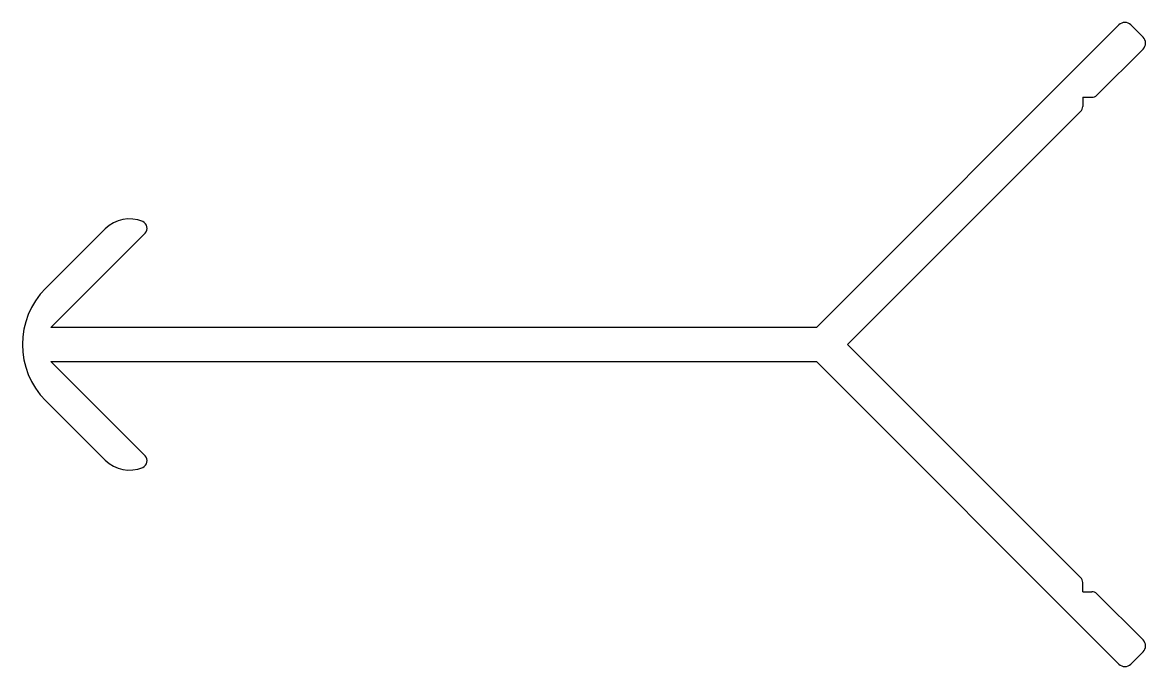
# Model space of a CAD drawing. Extents: x 614.4 to 653.9, y 482.5 to 505.2.
import ezdxf

# ---------------------------------------------------------------- set-up
doc = ezdxf.new("R2010")
doc.units = 0
doc.layers.get('0').update_dxf_attribs({"linetype": 'CONTINUOUS'})

msp = doc.modelspace()

# ---------------------------------------------------------------- linework, layer by layer
for p, q in [((653.007, 505.077), (642.364, 494.434)), ((653.856, 504.653), (653.432, 505.077)), ((652.232, 502.605), (653.856, 504.229)), ((651.735, 502.532), (652.055, 502.532)), ((651.735, 502.532), (651.735, 502.211)), ((643.461, 493.834), (651.661, 502.034)), ((617.349, 497.904), (615.259, 495.814)), ((615.435, 494.434), (618.751, 497.75)), ((642.364, 494.434), (615.435, 494.434)), ((651.661, 485.634), (643.461, 493.834)), ((615.435, 493.234), (642.364, 493.234)), ((615.435, 493.234), (618.751, 489.918)), ((642.364, 493.234), (653.007, 482.591)), ((617.349, 489.765), (615.259, 491.854)), ((651.735, 485.137), (651.735, 485.458)), ((651.735, 485.137), (652.055, 485.137)), ((653.856, 483.44), (652.232, 485.064)), ((653.432, 482.591), (653.856, 483.016))]:
    msp.add_line(p, q)
for centre, radius, start, end in [((653.219, 504.865), 0.3, 45, 135), ((653.644, 504.441), 0.3, 315, 45), ((652.055, 502.782), 0.25, 270, 315), ((651.485, 502.211), 0.25, 315, 360), ((618.197, 497.055), 1.2, 66.6183, 135.0024), ((618.574, 497.927), 0.25, 315, 66.6183), ((617.239, 493.834), 2.8, 135, 225), ((618.574, 489.742), 0.25, 293.3817, 45), ((618.197, 490.614), 1.2, 224.9976, 293.3817), ((651.485, 485.458), 0.25, 0, 45), ((652.055, 484.887), 0.25, 45, 90), ((653.644, 483.228), 0.3, 315, 45), ((653.219, 482.803), 0.3, 225, 315)]:
    msp.add_arc(centre, radius, start, end)

doc.saveas('drawing.dxf')
